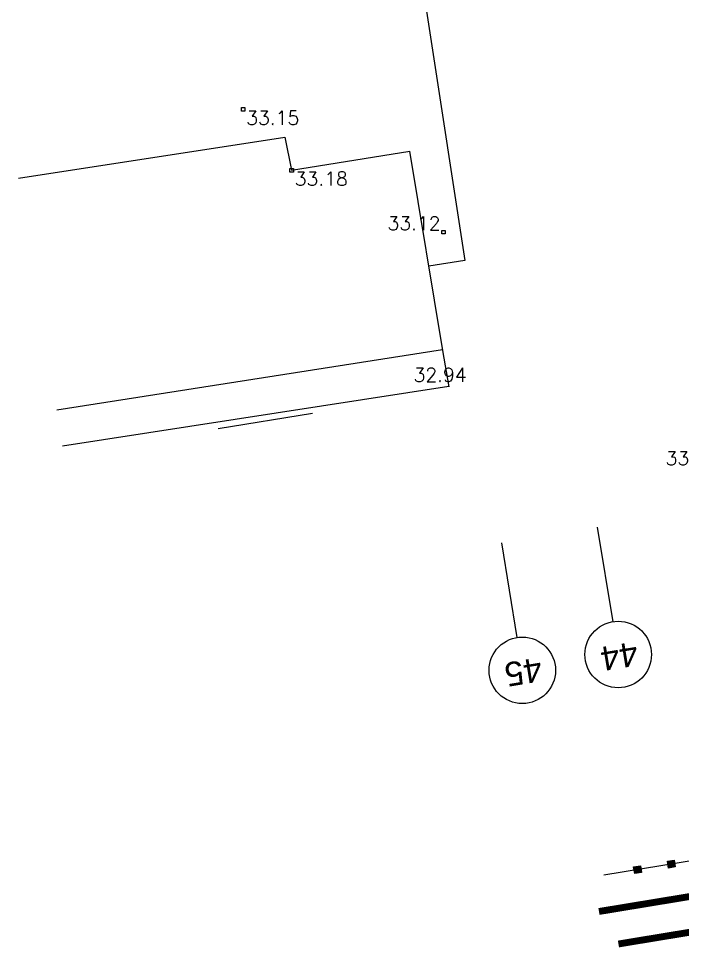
# Model space of a CAD drawing. Header units: millimetres. Extents: x 33240 to 33395, y 51607 to 51720.
# Drawn here: x 33246.17 to 33265.52, y 51606.86 to 51633.92 of the extents above; entities that cross this region are included whole.
import ezdxf
from ezdxf.enums import TextEntityAlignment as Align

# ---------------------------------------------------------------- set-up
doc = ezdxf.new("R2010")
doc.units = ezdxf.units.MM
doc.header["$LTSCALE"] = 0.3
doc.header["$MEASUREMENT"] = 0
for name, pattern in [('ACAD_ISO02W100', [15, 12, -3]), ('ACAD_ISO04W100', [30, 24, -3, 0, -3]), ('ACAD_ISO08W100', [36, 24, -3, 6, -3])]:
    doc.linetypes.add(name, pattern=pattern)
doc.layers.get('0').update_dxf_attribs({"linetype": 'CONTINUOUS'})
for name, color, linetype in [('00-TRAMES-BAT', 7, 'ACAD_ISO08W100'), ('10-ANN-ALTITUDE-GEO', 152, 'CONTINUOUS'), ('11-RES-ISOL-FEU', 2, 'CONTINUOUS'), ('13-VOIE', 31, 'CONTINUOUS')]:
    doc.layers.add(name, color=color, linetype=linetype)
doc.styles.add('ANN', font='romans.shx')
doc.styles.add('TRAME', font='ARIAL.TTF')

# ---------------------------------------------------------------- blocks, each defined once
blk = doc.blocks.new('BL7', base_point=(1.5, 1))
blk.add_lwpolyline([(1, 0.5), (1, 1.5), (2, 1.5), (2, 0.5), (1, 0.5)])
blk = doc.blocks.new('CARRE2')
blk.add_hatch(color=256).paths.add_polyline_path([(-0.1, 0.1), (0.1, 0.1), (0.1, -0.1), (-0.1, -0.1)])
blk.add_lwpolyline([(-0.1, 0.1), (0.1, 0.1), (0.1, -0.1), (-0.1, -0.1)], close=True)

msp = doc.modelspace()

# ---------------------------------------------------------------- linework, layer by layer
at = {"layer": '00-TRAMES-BAT', "color": 3, "linetype": 'Continuous'}
for p, q in [((33254.7387, 51622.4199), (33251.9861, 51621.9666)), ((33263.0359, 51619.1052), (33263.4892, 51616.3522)), ((33260.2402, 51618.6448), (33260.6936, 51615.8919))]:
    msp.add_line(p, q, dxfattribs=at)
for centre in [(33263.6468, 51615.3954), (33260.8511, 51614.9351)]:
    msp.add_circle(centre, 0.9697, dxfattribs=at)
at = {"layer": '11-RES-ISOL-FEU', "linetype": 'Continuous'}
msp.add_lwpolyline([(33270.5874, 51610.1763), (33263.2237, 51608.9638)], dxfattribs=at)
at = {"layer": '11-RES-ISOL-FEU', "linetype": 'ACAD_ISO04W100', "const_width": 0.2}
msp.add_lwpolyline([(33270.4501, 51609.1217), (33263.0863, 51607.9091)], dxfattribs=at)
at = {"layer": '11-RES-ISOL-FEU', "linetype": 'ACAD_ISO02W100', "const_width": 0.2}
msp.add_lwpolyline([(33271.1774, 51608.2011), (33263.6536, 51606.9622)], dxfattribs=at)
at = {"layer": '13-VOIE'}
msp.add_line((33258.5324, 51624.2489), (33257.5756, 51630.0593), dxfattribs=at)
for points in [[(33256.9075, 51641.6255), (33257.1155, 51640.276), (33259.1772, 51626.8795)], [(33246.1663, 51629.2768), (33253.9291, 51630.4717)], [(33253.9291, 51630.4717), (33254.1272, 51629.5028), (33257.5756, 51630.0593)], [(33258.5291, 51624.2686), (33247.2796, 51622.5153)], [(33247.4515, 51621.4712), (33258.7113, 51623.2165)]]:
    msp.add_lwpolyline(points, dxfattribs=at)
for points in [[(33258.1262, 51626.7157), (33259.1796, 51626.8799, -0.0088048)], [(33258.7144, 51623.1984), (33258.5324, 51624.2489, -0.0735529)]]:
    msp.add_lwpolyline(points, format="xyb", dxfattribs=at)

# ---------------------------------------------------------------- block references
at = {"layer": '10-ANN-ALTITUDE-GEO', "linetype": 'Continuous', "xscale": 0.09999999999854481, "yscale": 0.09999999999854481}
for p in [(33252.712, 51631.2775), (33252.712, 51631.2775), (33254.1271, 51629.5029), (33254.1271, 51629.5029), (33258.5523, 51627.7008), (33258.5523, 51627.7008)]:
    msp.add_blockref('BL7', p, dxfattribs=at)
at = {"layer": '11-RES-ISOL-FEU', "rotation": 189.3505736686924}
for p in [(33264.2104, 51609.1262), (33265.1971, 51609.2887)]:
    msp.add_blockref('CARRE2', p, dxfattribs=at)

# ---------------------------------------------------------------- texts
at = {"layer": '00-TRAMES-BAT', "color": 3, "linetype": 'Continuous', "style": 'TRAME'}
for s, p in [('44', (33264.1615, 51615.7781)), ('45', (33261.3658, 51615.3177))]:
    msp.add_text(s, height=0.7, rotation=189.3506, dxfattribs=at).set_placement(p)
at = {"layer": '10-ANN-ALTITUDE-GEO', "linetype": 'Continuous', "style": 'ANN'}
for s, p in [('33.15', (33252.8046, 51630.8302)), ('33.18', (33254.2197, 51629.0556)), ('32.94', (33257.6821, 51623.3436))]:
    msp.add_text(s, height=0.4, dxfattribs=at).set_placement(p)
for s, p in [('33.12', (33258.4663, 51627.7591)), ('33.12', (33258.4663, 51627.7591)), ('33.03', (33266.5728, 51620.912))]:
    msp.add_text(s, height=0.4, dxfattribs=at).set_placement(p, align=Align.RIGHT)

doc.saveas('drawing.dxf')
